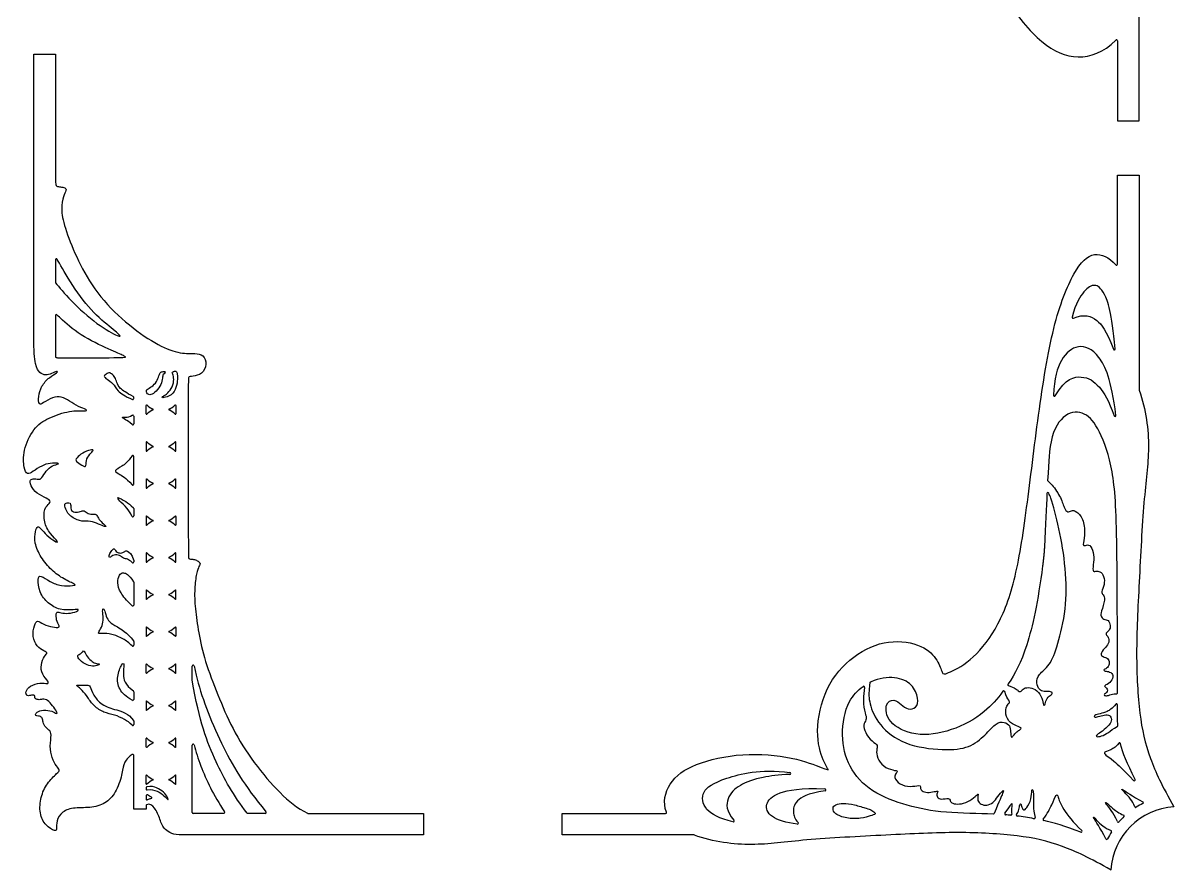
# Model space of a CAD drawing. Header units: millimetres. Extents: x -137 to 152, y -181 to 177.
# Drawn here: x 31.6 to 151.8, y -179.2 to -90.8 of the extents above; entities that cross this region are included whole.
import ezdxf

# ---------------------------------------------------------------- set-up
doc = ezdxf.new("R2010")
doc.units = ezdxf.units.MM
doc.header["$MEASUREMENT"] = 0
doc.layers.add('Layer 03', color=5, linetype='Continuous')

msp = doc.modelspace()

# ---------------------------------------------------------------- linework, layer by layer
at = {"layer": 'Layer 03'}
for p, q in [((148.16, -101), (148.16, -20.3)), ((145.9, -92.63), (145.9, -101)), ((32.68, -123.59), (32.68, -94.04)), ((32.68, -94.04), (34.93, -94.04)), ((34.93, -94.04), (34.93, -106.89)), ((145.9, -101), (148.16, -101)), ((145.9, -115.98), (145.9, -106.67)), ((145.9, -106.67), (148.16, -106.67)), ((148.16, -106.67), (148.16, -129.12)), ((34.93, -115.51), (34.93, -117.85)), ((34.93, -121.33), (34.93, -125.62)), ((43.12, -130), (43.12, -129.87)), ((44.41, -131.6), (44.41, -130.71)), ((47.53, -130.71), (47.53, -131.6)), ((43.12, -131.84), (43.12, -132.64)), ((44.41, -134.57), (44.41, -135.46)), ((47.53, -135.46), (47.53, -134.57)), ((43.12, -138.94), (43.12, -136.04)), ((44.41, -138.44), (44.41, -139.33)), ((47.53, -139.33), (47.53, -138.44)), ((43.12, -141.47), (43.12, -142.26)), ((44.41, -142.31), (44.41, -143.2)), ((47.53, -142.31), (47.53, -143.2)), ((44.41, -146.17), (44.41, -147.06)), ((47.53, -147.06), (47.53, -146.17)), ((43.12, -146.88), (43.12, -147.07)), ((43.12, -149.18), (43.12, -151.57)), ((44.41, -150.04), (44.41, -150.93)), ((47.53, -150.93), (47.53, -150.04)), ((44.41, -153.91), (44.41, -154.8)), ((47.53, -153.91), (47.53, -154.8)), ((43.12, -155.38), (43.12, -155.78)), ((44.41, -158.66), (44.41, -157.77)), ((47.53, -158.66), (47.53, -157.77)), ((49.22, -159.41), (49.22, -157.95)), ((49.42, -157.93), (49.65, -158.91)), ((43.12, -160.63), (43.12, -161.43)), ((44.41, -161.64), (44.41, -162.53)), ((47.53, -162.53), (47.53, -161.64)), ((43.12, -163.7), (43.12, -164.05)), ((44.41, -166.4), (44.41, -165.51)), ((47.53, -166.4), (47.53, -165.51)), ((49.22, -173.24), (49.22, -166.2)), ((43.12, -172.88), (43.12, -167.27)), ((44.41, -170.26), (44.41, -169.37)), ((47.53, -170.26), (47.53, -169.37)), ((44.41, -170.66), (44.41, -170.79)), ((44.41, -171.5), (44.41, -171.82)), ((44.41, -172.88), (43.12, -172.88)), ((44.41, -172.52), (44.41, -172.88)), ((52.53, -173.34), (49.32, -173.34)), ((56.86, -173.34), (55.04, -173.34)), ((61.33, -173.34), (73.38, -173.34)), ((73.38, -173.34), (73.38, -175.59)), ((87.88, -175.59), (87.88, -173.34)), ((87.88, -173.34), (98.69, -173.34)), ((73.38, -175.59), (48.19, -175.59)), ((101.67, -175.59), (87.88, -175.59))]:
    msp.add_line(p, q, dxfattribs=at)
for centre, radius, start, end in [((145.8, -92.63), 0.1, 0, 135.779), ((35.03, -115.51), 0.1, 28.8132, 180), ((145.8, -115.98), 0.1, 221.8266, 0), ((35.03, -117.85), 0.1, 180, 218.5214), ((35.03, -121.33), 0.1, 46.7404, 180), ((141.27, -121.52), 0.1, 165.3798, 294.2843), ((145.58, -124.82), 0.1, 202.0206, 5.7924), ((35.03, -125.62), 0.1, 180, 261.6164), ((43.02, -129.87), 0.1, 0, 63.9354), ((139.31, -129.65), 0.1, 177.3417, 329.4383), ((43.02, -130), 0.1, 247.5703, 0), ((44.46, -130.71), 0.05, 44.632, 180), ((45.97, -129.22), 2.07, 224.632, 245.8445), ((45.97, -129.22), 2.07, 294.1555, 315.368), ((47.48, -130.71), 0.05, 0, 135.368), ((43.02, -131.84), 0.1, 0, 121.8179), ((44.46, -131.6), 0.05, 180, 315.368), ((45.97, -133.08), 2.07, 114.1555, 135.368), ((45.1, -131.15), 0.05, 294.1555, 65.8445), ((46.84, -131.15), 0.05, 114.1555, 245.8445), ((45.97, -133.08), 2.07, 44.632, 65.8445), ((47.48, -131.6), 0.05, 224.632, 0), ((145.65, -131.77), 0.1, 199.0615, 7.2557), ((43.02, -132.64), 0.1, 223.2693, 0), ((44.46, -134.57), 0.05, 44.632, 180), ((45.97, -133.08), 2.07, 224.632, 245.8445), ((45.97, -133.08), 2.07, 294.1555, 315.368), ((47.48, -134.57), 0.05, 0, 135.368), ((44.46, -135.46), 0.05, 180, 315.368), ((45.97, -136.95), 2.07, 114.1555, 135.368), ((45.1, -135.02), 0.05, 294.1555, 65.8445), ((46.84, -135.02), 0.05, 114.1555, 245.8445), ((45.97, -136.95), 2.07, 44.632, 65.8445), ((47.48, -135.46), 0.05, 224.632, 0), ((43.02, -136.04), 0.1, 0, 147.0864), ((43.02, -138.94), 0.1, 221.8039, 0), ((44.46, -138.44), 0.05, 44.632, 180), ((44.46, -139.33), 0.05, 180, 315.368), ((45.97, -136.95), 2.07, 224.632, 245.8445), ((45.97, -140.82), 2.07, 114.1555, 135.368), ((45.1, -138.88), 0.05, 294.1555, 65.8445), ((46.84, -138.88), 0.05, 114.1555, 245.8445), ((45.97, -136.95), 2.07, 294.1555, 315.368), ((45.97, -140.82), 2.07, 44.632, 65.8445), ((47.48, -138.44), 0.05, 0, 135.368), ((47.48, -139.33), 0.05, 224.632, 0), ((138.71, -138.56), 0.1, 177.1371, 233.9717), ((138.64, -139.93), 0.1, 24.6453, 177.2929), ((43.02, -141.47), 0.1, 0, 46.1547), ((43.02, -142.26), 0.1, 204.5927, 0), ((44.46, -142.31), 0.05, 44.632, 180), ((45.97, -140.82), 2.07, 224.632, 245.8445), ((45.97, -144.68), 2.07, 114.1555, 135.368), ((45.1, -142.75), 0.05, 294.1555, 65.8445), ((46.84, -142.75), 0.05, 114.1555, 245.8445), ((45.97, -140.82), 2.07, 294.1555, 315.368), ((45.97, -144.68), 2.07, 44.632, 65.8445), ((47.48, -142.31), 0.05, 0, 135.368), ((44.46, -143.2), 0.05, 180, 315.368), ((47.48, -143.2), 0.05, 224.632, 0), ((44.46, -146.17), 0.05, 44.632, 180), ((45.97, -144.68), 2.07, 224.632, 245.8445), ((45.97, -148.55), 2.07, 114.1555, 135.368), ((45.1, -146.62), 0.05, 294.1555, 65.8445), ((46.84, -146.62), 0.05, 114.1555, 245.8445), ((45.97, -144.68), 2.07, 294.1555, 315.368), ((45.97, -148.55), 2.07, 44.632, 65.8445), ((47.48, -146.17), 0.05, 0, 135.368), ((43.02, -147.07), 0.1, 220.6286, 0), ((43.02, -146.88), 0.1, 0, 20.2533), ((44.46, -147.06), 0.05, 180, 315.368), ((47.48, -147.06), 0.05, 224.632, 0), ((43.02, -149.18), 0.1, 0, 32.2473), ((44.46, -150.04), 0.05, 44.632, 180), ((45.97, -148.55), 2.07, 224.632, 245.8445), ((45.97, -148.55), 2.07, 294.1555, 315.368), ((47.48, -150.04), 0.05, 0, 135.368), ((44.46, -150.93), 0.05, 180, 315.368), ((45.97, -152.42), 2.07, 114.1555, 135.368), ((45.1, -150.49), 0.05, 294.1555, 65.8445), ((46.84, -150.49), 0.05, 114.1555, 245.8445), ((45.97, -152.42), 2.07, 44.632, 65.8445), ((47.48, -150.93), 0.05, 224.632, 0), ((43.02, -151.57), 0.1, 227.2309, 0), ((44.46, -153.91), 0.05, 44.632, 180), ((45.97, -152.42), 2.07, 224.632, 245.8445), ((45.97, -152.42), 2.07, 294.1555, 315.368), ((47.48, -153.91), 0.05, 0, 135.368), ((44.46, -154.8), 0.05, 180, 315.368), ((45.97, -156.29), 2.07, 114.1555, 135.368), ((45.1, -154.35), 0.05, 294.1555, 65.8445), ((46.84, -154.35), 0.05, 114.1555, 245.8445), ((45.97, -156.29), 2.07, 44.632, 65.8445), ((47.48, -154.8), 0.05, 224.632, 0), ((43.02, -155.78), 0.1, 221.6424, 0), ((43.02, -155.38), 0.1, 0, 38.0897), ((44.46, -157.77), 0.05, 44.632, 180), ((44.46, -158.66), 0.05, 180, 315.368), ((45.97, -156.29), 2.07, 224.632, 245.8445), ((45.97, -160.15), 2.07, 114.1555, 135.368), ((45.1, -158.22), 0.05, 294.1555, 65.8445), ((46.84, -158.22), 0.05, 114.1555, 245.8445), ((45.97, -156.29), 2.07, 294.1555, 315.368), ((45.97, -160.15), 2.07, 44.632, 65.8445), ((47.48, -157.77), 0.05, 0, 135.368), ((47.48, -158.66), 0.05, 224.632, 0), ((49.32, -157.95), 0.1, 13.2405, 180), ((49.32, -159.41), 0.1, 180, 190.0067), ((120.12, -159.73), 0.1, 115.8467, 180.7001), ((134.55, -159.9), 0.1, 146.1911, 252.4387), ((43.02, -160.63), 0.1, 0, 53.4566), ((119.39, -160.16), 0.1, 349.7972, 125.3271), ((134.02, -160.64), 0.1, 15.5578, 143.528), ((145.8, -160.74), 0.1, 262.1815, 359.9929), ((43.02, -161.43), 0.1, 242.4529, 0), ((44.46, -161.64), 0.05, 44.632, 180), ((45.97, -160.15), 2.07, 224.632, 245.8445), ((45.97, -164.02), 2.07, 114.1555, 135.368), ((45.1, -162.09), 0.05, 294.1555, 65.8445), ((46.84, -162.09), 0.05, 114.1555, 245.8445), ((45.97, -160.15), 2.07, 294.1555, 315.368), ((45.97, -164.02), 2.07, 44.632, 65.8445), ((47.48, -161.64), 0.05, 0, 135.368), ((145.8, -162), 0.1, 0.2086, 141.4613), ((44.46, -162.53), 0.05, 180, 315.368), ((47.48, -162.53), 0.05, 224.632, 0), ((43.02, -164.05), 0.1, 220.6412, 0), ((43.02, -163.7), 0.1, 0, 35.5521), ((145.84, -164.18), 0.1, 294.1598, 3.1303), ((44.46, -165.51), 0.05, 44.632, 180), ((45.97, -164.02), 2.07, 224.632, 245.8445), ((45.1, -165.95), 0.05, 294.1555, 65.8445), ((46.84, -165.95), 0.05, 114.1555, 245.8445), ((45.97, -164.02), 2.07, 294.1555, 315.368), ((47.48, -165.51), 0.05, 0, 135.368), ((44.46, -166.4), 0.05, 180.1729, 315.3739), ((45.97, -167.89), 2.07, 114.1555, 135.3739), ((45.97, -167.89), 2.07, 44.632, 65.8445), ((47.48, -166.4), 0.05, 224.632, 0), ((49.32, -166.2), 0.1, 15.1164, 180), ((146.12, -166.06), 0.1, 14.4609, 143.6799), ((43.02, -167.27), 0.1, 0, 118.2658), ((44.46, -169.37), 0.05, 44.632, 180), ((45.97, -167.89), 2.07, 224.632, 245.8445), ((45.97, -167.89), 2.07, 294.1555, 315.368), ((47.48, -169.37), 0.05, 0, 135.368), ((111.67, -169.16), 0.1, 273.3002, 82.8677), ((44.46, -170.26), 0.05, 180, 315.368), ((44.51, -170.66), 0.1, 99.7751, 180), ((45.97, -171.75), 2.07, 114.1555, 135.368), ((45.1, -169.82), 0.05, 294.1555, 65.8445), ((46.84, -169.82), 0.05, 114.1555, 245.8445), ((45.97, -171.75), 2.07, 44.632, 65.8445), ((47.48, -170.26), 0.05, 224.632, 0), ((147.66, -169.83), 0.1, 223.5901, 27.2124), ((44.51, -170.79), 0.1, 180, 282.9566), ((44.51, -171.5), 0.1, 68.6876, 180), ((44.51, -171.82), 0.1, 180, 301.9379), ((115.34, -170.88), 0.1, 279.0536, 86.9131), ((44.51, -172.52), 0.1, 113.661, 180), ((152.2, -179.64), 6.99, 93.2251, 176.7749), ((147.81, -172.61), 0.1, 201.6935, 302.0298), ((152.2, -179.64), 8.19, 116.3997, 122.0298), ((148.52, -172.22), 0.1, 296.3997, 61.9378), ((49.32, -173.24), 0.1, 180, 270), ((52.53, -173.24), 0.1, 270, 33.6927), ((55.04, -173.24), 0.1, 217.8142, 270), ((56.86, -173.24), 0.1, 270, 39.6079), ((61.33, -173.24), 0.1, 244.0952, 270), ((98.69, -173.24), 0.1, 270, 22.4667), ((105.76, -174.12), 0.1, 256.4669, 41.5013), ((112.47, -174.36), 0.1, 263.5689, 41.6083), ((132.94, -173.31), 0.1, 267.4527, 338.1148), ((134.22, -173.39), 0.1, 139.9497, 265.4191), ((134.76, -173.43), 0.1, 264.3532, 10.0344), ((135.43, -173.51), 0.1, 144.8174, 262.9152), ((137.2, -173.79), 0.1, 259.363, 12.4653), ((138.23, -174), 0.1, 141.5779, 257.5207), ((145.99, -174.16), 0.1, 204.0261, 318.5656), ((152.2, -179.64), 8.19, 133.2863, 138.5656), ((146.52, -173.61), 0.1, 313.2863, 73.2201), ((142.11, -175.21), 0.1, 248.37, 46.9725), ((152.2, -179.64), 8.19, 147.7542, 153.5954), ((145.19, -175.22), 0.1, 327.7542, 67.5697), ((101.67, -175.69), 0.1, 69.3352, 90), ((144.78, -175.96), 0.1, 206.9248, 333.5954)]:
    msp.add_arc(centre, radius, start, end, dxfattribs=at)
for points, knots in [([(106.28, -23.83), (106.11, -24.1), (105.76, -24.95), (105.74, -26.78), (107.21, -28.64), (109.71, -29.54), (113.42, -29.3), (116.33, -28.19), (120.61, -26.51), (124.98, -24.4), (128.82, -23.23), (132.09, -24.42), (133.25, -27.2), (133.7, -30.58), (133.37, -34.6), (131.85, -41.82), (129.43, -56.85), (129.24, -67.95), (130.76, -80.23), (133.96, -88.47), (138.12, -93.23), (141.59, -94.8), (144.46, -93.87), (145.73, -92.56)], [512.714068, 512.714068, 512.714068, 512.714068, 515.047177, 519.035484, 523.023792, 527.0121, 531.000407, 534.988715, 538.977023, 542.96533, 546.953638, 550.941945, 554.930253, 558.918561, 562.906868, 566.895176, 570.883484, 574.871791, 578.860099, 582.848406, 586.836714, 590.825022, 594.640011, 594.640011, 594.640011, 594.640011]), ([(34.93, -106.89), (34.93, -107.69), (35.05, -107.84), (35.43, -107.88), (35.98, -107.97), (36.12, -108.22), (35.76, -108.82), (35.49, -110.09), (35.83, -112.01), (37.07, -115.17), (38.88, -118.59), (41.82, -121.78), (45.1, -124.16), (47.58, -125.28), (49.36, -125.32), (50.2, -125.28), (50.78, -126.08), (50.5, -127.29), (49.47, -127.71), (48.81, -127.67), (48.82, -127.99), (48.82, -146.12), (48.84, -146.66), (48.91, -146.78), (49.18, -146.77), (49.56, -146.83), (49.98, -147.04), (50.09, -147.27), (49.97, -147.46), (49.67, -148.21), (49.45, -149.8), (49.51, -151.91), (49.89, -154.42), (50.5, -157.34), (51.91, -160.96), (53.36, -164.47), (55.63, -168.07), (58.43, -171.33), (60.18, -172.79), (61.28, -173.33)], [44.657006, 44.657006, 44.657006, 44.657006, 46.86498, 49.072954, 51.280928, 53.488902, 55.696877, 57.904851, 60.112825, 62.320799, 64.528774, 66.736748, 68.944722, 71.152696, 73.36067, 75.568645, 77.776619, 79.984593, 82.192567, 84.400542, 86.608516, 88.81649, 91.024464, 93.232438, 95.440413, 97.648387, 99.856361, 102.064335, 104.27231, 106.480284, 108.688258, 110.896232, 113.104206, 115.312181, 117.520155, 119.728129, 121.936103, 124.144078, 126.338299, 126.338299, 126.338299, 126.338299]), ([(98.78, -173.2), (98.38, -172.22), (98.91, -169.99), (101.51, -168.11), (106.69, -166.93), (112.21, -167.44), (115.42, -168.72), (115.86, -168.9), (115.21, -168.13), (114.24, -165.01), (115.27, -160.09), (118.22, -156.73), (121.99, -155.05), (125.73, -155.73), (127.21, -157.38), (127.6, -158.8), (127.87, -158.85), (130.47, -157.61), (133.24, -154.37), (135.25, -149.38), (136.41, -141.84), (137.61, -131.62), (139.13, -122), (141.39, -116.42), (143.37, -114.45), (145, -115.23), (145.73, -116.04)], [330.649305, 330.649305, 330.649305, 330.649305, 334.605224, 338.747695, 342.890166, 347.032637, 351.175109, 355.31758, 359.460051, 363.602522, 367.744994, 371.887465, 376.029936, 380.172407, 384.314878, 388.45735, 392.599821, 396.742292, 400.884763, 405.027235, 409.169706, 413.312177, 417.454648, 421.597119, 425.739591, 429.573371, 429.573371, 429.573371, 429.573371]), ([(34.96, -117.91), (35.29, -118.33), (36.44, -119.74), (39.36, -122.37), (41.79, -123.67), (41.79, -123.38), (39.85, -121.97), (37.51, -119.52), (36.12, -117.21), (35.67, -116.43), (35.42, -116.01), (35.25, -115.69), (35.12, -115.46)], [-69.152387, -69.152387, -69.152387, -69.152387, -66.730543, -64.255635, -61.780726, -59.305818, -56.83091, -54.356002, -51.881094, -51.881094, -51.881094, -50.556977, -50.556977, -50.556977, -50.556977]), ([(145.68, -124.81), (145.29, -120.95), (144.47, -118.64), (143.55, -117.96), (142.47, -118.56), (141.55, -120.06), (141.17, -121.49)], [7.520361, 7.520361, 7.520361, 7.520361, 10.564129, 13.785808, 17.007487, 20.084115, 20.084115, 20.084115, 20.084115]), ([(35.02, -125.72), (35.06, -125.72), (35.38, -125.76), (36.48, -125.76), (42.47, -125.73), (42.32, -125.64), (41.49, -125.27), (40.75, -124.94), (40, -124.61), (37.85, -123.65), (35.91, -122.05), (35.26, -121.41), (35.1, -121.26)], [38.799986, 38.799986, 38.799986, 38.799986, 39.219775, 41.71221, 44.204644, 46.697079, 49.189514, 49.189514, 49.189514, 51.681948, 54.174383, 55.238784, 55.238784, 55.238784, 55.238784]), ([(141.31, -121.61), (142.42, -121.11), (143.87, -121.66), (144.68, -122.84), (145.49, -124.85)], [20.423781, 20.423781, 20.423781, 20.423781, 23.90039, 27.233496, 27.233496, 27.233496, 27.233496]), ([(42.97, -167.18), (42.65, -167.36), (42.01, -168.1), (42, -168.96), (41.35, -171.05), (40.35, -172.22), (38.81, -172.81), (36.92, -172.68), (35.6, -173.11), (35.01, -174.16), (35.08, -174.99), (35, -175.25), (33.88, -174.66), (33.23, -173.36), (33.38, -171.61), (34.01, -170.19), (35.18, -169.05), (35.46, -168.83), (35.05, -168.43), (34.57, -167.58), (34.32, -166.3), (34.57, -165.01), (34.31, -164.63), (33.75, -164.27), (33.62, -163.65), (33.59, -163.3), (33.15, -163.14), (32.81, -163.14), (32.86, -162.86), (33.41, -162.53), (34.45, -162.56), (35.02, -162.9), (35.2, -162.95), (34.94, -162.44), (34.36, -161.74), (33.88, -161.34), (33.32, -161.48), (32.9, -161.44), (32.74, -161.27), (32.85, -160.95), (32.3, -161), (31.92, -161.1), (31.78, -160.65), (32.23, -160.01), (33.38, -159.66), (34.18, -159.83), (34.28, -159.64), (33.5, -158.83), (33.38, -157.82), (33.78, -156.82), (34.22, -156.56), (33.57, -156.3), (32.82, -155.73), (32.5, -154.59), (32.82, -153.37), (33.12, -153.16), (33.91, -153.73), (34.92, -153.91), (35.49, -153.95), (35.06, -153.3), (34.99, -152.54), (35.06, -152.23), (35.5, -152.39), (36.25, -152.49), (37.28, -152.26), (37.38, -151.99), (36.99, -152.07), (35.39, -152.13), (34.14, -151.41), (33.22, -150.27), (33.07, -148.7), (33.34, -148.4), (34.35, -149.15), (35.54, -149.61), (36.9, -149.53), (37.18, -149.46), (35.84, -148.91), (34.53, -147.96), (33.39, -146.6), (32.7, -145.06), (32.84, -143.82), (33.07, -143.26), (33.42, -143.58), (34, -144.26), (34.91, -144.99), (35.38, -145.06), (34.37, -144.14), (33.7, -142.93), (33.74, -141.41), (34.39, -140.93), (34.45, -140.61), (33.53, -140.2), (32.54, -139.56), (32.23, -138.63), (32.41, -138.37), (33.09, -138.4), (33.4, -138.49), (33.82, -137.76), (34.43, -137.04), (35.23, -136.86), (35.34, -136.74), (34.37, -136.73), (33.53, -136.98), (32.55, -137.66), (31.99, -137.99), (31.64, -137.36), (31.51, -135.48), (32.62, -133.03), (34.15, -132.01), (36.52, -131.2), (38.13, -131.34), (38.32, -131.17), (37.33, -130.89), (36.4, -130.25), (35.56, -129.78), (34.66, -129.83), (33.59, -130.49), (33.22, -130.72), (33.12, -129.81), (33.45, -128.69), (34.29, -127.75), (35.23, -127.29), (35.15, -127.08), (34.54, -127.42), (33.92, -127.58), (33.3, -127.39), (32.83, -126.61), (32.68, -125), (32.68, -123.59)], [-121.057981, -121.057981, -121.057981, -121.057981, -120.282646, -119.320385, -118.358124, -117.395863, -116.433602, -115.471341, -114.509079, -113.546818, -112.584557, -111.622296, -110.660035, -109.697774, -108.735512, -107.773251, -106.81099, -105.848729, -104.886468, -103.924207, -102.961945, -101.999684, -101.037423, -100.075162, -99.112901, -98.15064, -97.188378, -96.226117, -95.263856, -94.301595, -93.339334, -92.377072, -91.414811, -90.45255, -89.490289, -88.528028, -87.565767, -86.603505, -85.641244, -84.678983, -83.716722, -82.754461, -81.7922, -80.829938, -79.867677, -78.905416, -77.943155, -76.980894, -76.018633, -75.056371, -74.09411, -73.131849, -72.169588, -71.207327, -70.245066, -69.282804, -68.320543, -67.358282, -66.396021, -65.43376, -64.471499, -63.509237, -62.546976, -61.584715, -60.622454, -59.660193, -58.697931, -57.73567, -56.773409, -55.811148, -54.848887, -53.886626, -52.924364, -51.962103, -50.999842, -50.037581, -49.07532, -48.113059, -47.150797, -46.188536, -45.226275, -44.264014, -43.301753, -42.339492, -41.37723, -40.414969, -39.452708, -38.490447, -37.528186, -36.565925, -35.603663, -34.641402, -33.679141, -32.71688, -31.754619, -30.792357, -29.830096, -28.867835, -27.905574, -26.943313, -25.981052, -25.01879, -24.056529, -23.094268, -22.132007, -21.169746, -20.207485, -19.245223, -18.282962, -17.320701, -16.35844, -15.396179, -14.433918, -13.471656, -12.509395, -11.547134, -10.584873, -9.622612, -8.660351, -7.698089, -6.735828, -5.773567, -4.811306, -3.849045, -2.886784, -1.924522, -0.962261, 0, 0, 0, 0]), ([(145.75, -131.76), (145.27, -128), (143.94, -125.03), (141.76, -124.21), (139.94, -125.64), (139.29, -127.89), (139.21, -129.64)], [11.466407, 11.466407, 11.466407, 11.466407, 15.440462, 19.75777, 24.075078, 28.088279, 28.088279, 28.088279, 28.088279]), ([(43.06, -129.78), (42.33, -129.42), (41.61, -128.91), (41.32, -128.33), (41.22, -127.76), (40.77, -127.4), (40.56, -127.23), (40.11, -127.55), (39.97, -127.63), (40.26, -127.97), (41.01, -128.39), (41.34, -129.15), (42.18, -129.76), (42.98, -130.09)], [0.019537, 0.019537, 0.019537, 0.019537, 0.794435, 1.588869, 2.383304, 3.177739, 3.972173, 4.766608, 5.561043, 6.355477, 7.149912, 7.944347, 8.696785, 8.696785, 8.696785, 8.696785]), ([(139.4, -129.7), (140.48, -127.86), (142.37, -127.51), (143.9, -128.42), (145.01, -130.23), (145.55, -131.8)], [28.605794, 28.605794, 28.605794, 28.605794, 32.100104, 35.807822, 38.924398, 38.924398, 38.924398, 38.924398]), ([(148.16, -129.12), (148.91, -131.12), (149.39, -135.41), (148.62, -140.13), (148.16, -149.49), (147.78, -156.77), (148.16, -163.24), (149.04, -167.2), (150.58, -170.52), (151.81, -172.66)], [463.833123, 463.833123, 463.833123, 463.833123, 470.364523, 476.895923, 483.427324, 489.958724, 496.490124, 503.021524, 508.712744, 508.712744, 508.712744, 508.712744]), ([(42.95, -132.7), (42.69, -132.43), (42.15, -132.17), (41.81, -131.92), (42.25, -131.95), (42.68, -131.93), (42.97, -131.75)], [-2.944507, -2.944507, -2.944507, -2.944507, -2.312041, -1.541361, -0.77068, -0.1121, -0.1121, -0.1121, -0.1121]), ([(145.9, -160.74), (145.9, -160.57), (145.9, -156.82), (145.9, -143.48), (145.53, -137.32), (144.02, -133.12), (142.55, -131.3), (140.4, -131.38), (138.93, -133.59), (138.72, -136.38), (138.61, -138.55)], [24.481208, 24.481208, 24.481208, 24.481208, 24.816097, 31.388507, 37.960917, 44.533326, 51.105736, 57.678146, 64.250555, 68.051521, 68.051521, 68.051521, 68.051521]), ([(42.94, -135.98), (42.53, -136.61), (41.75, -137.19), (41.05, -137.52), (41.37, -137.77), (42.27, -138.26), (42.95, -139.01)], [0.180631, 0.180631, 0.180631, 0.180631, 1.392281, 2.784562, 4.176843, 5.460894, 5.460894, 5.460894, 5.460894]), ([(138.65, -138.64), (138.75, -138.71), (139.16, -139.07), (139.96, -140.22), (140.35, -141.48), (140.69, -141.95), (141.07, -141.67), (141.61, -141.7), (142.44, -142.69), (142.52, -144.36), (142.23, -145.4), (142.52, -145.36), (143.01, -145.2), (143.45, -146.05), (143.43, -147.11), (143.27, -148.12), (143.61, -148.03), (144.08, -148.01), (144.53, -148.51), (144.57, -149.47), (144.18, -150.23), (144.41, -150.49), (144.68, -150.87), (144.16, -152.38), (144.14, -152.72), (144.45, -153.09), (144.98, -153.1), (145.19, -153.73), (145.09, -154.23), (144.62, -154.54), (144.8, -154.76), (145.02, -154.97), (145.02, -155.64), (144.53, -156.09), (144.07, -156.74), (144.39, -156.98), (144.9, -157.1), (145.13, -157.6), (144.9, -158.15), (144.44, -158.31), (144.48, -158.48), (144.96, -158.48), (145.47, -158.76), (145.42, -159.4), (144.78, -159.93), (144.38, -160.01), (145.12, -160.47), (144.39, -160.96), (144.66, -161.07), (145.05, -161.02), (145.48, -160.8), (145.78, -160.84)], [68.128685, 68.128685, 68.128685, 68.128685, 68.42149, 69.325484, 70.229478, 71.133472, 72.037466, 72.94146, 73.845454, 74.749448, 75.653442, 76.557436, 77.46143, 78.365424, 79.269418, 80.173412, 81.077406, 81.9814, 82.885394, 83.789388, 84.693382, 85.597376, 86.50137, 87.405364, 88.309358, 89.213353, 90.117347, 91.021341, 91.925335, 92.829329, 93.733323, 94.637317, 95.541311, 96.445305, 97.349299, 98.253293, 99.157287, 100.061281, 100.965275, 101.869269, 102.773263, 103.677257, 104.581251, 105.485245, 106.389239, 107.293233, 108.197227, 109.101221, 110.005215, 110.909209, 111.715687, 111.715687, 111.715687, 111.715687]), ([(42.93, -142.3), (42.77, -141.94), (42.37, -141.34), (41.54, -140.64), (41.38, -140.27), (41.64, -140.41), (42.47, -140.81), (43.09, -141.4)], [-4.934303, -4.934303, -4.934303, -4.934303, -4.181799, -3.136349, -2.090899, -1.04545, -0.017025, -0.017025, -0.017025, -0.017025]), ([(134.52, -159.99), (135.18, -160.2), (135.62, -160.64), (135.84, -160.64), (136.06, -160.22), (136.78, -160.16), (137.52, -160.43), (138.06, -161.31), (138.18, -162.12), (138.32, -162.1), (138.4, -161.44), (138.92, -160.96), (139.19, -160.78), (138.87, -160.56), (138.19, -160.63), (137.74, -160.47), (137.39, -159.73), (137.58, -158.8), (138.85, -157.97), (139.64, -155.84), (140.59, -152.07), (140.56, -147.75), (139.81, -143.47), (139.16, -140.9), (138.8, -140.05), (138.73, -139.89)], [30.522294, 30.522294, 30.522294, 30.522294, 31.373374, 32.277368, 33.181362, 34.085356, 34.98935, 35.893344, 36.797338, 37.701332, 38.605326, 39.50932, 40.413314, 41.317308, 42.221302, 43.125296, 44.02929, 44.933285, 45.837279, 46.741273, 47.645267, 48.549261, 49.453255, 50.357249, 50.590003, 50.590003, 50.590003, 50.590003]), ([(42.94, -147.13), (42.76, -146.93), (42.42, -146.71), (42.03, -146.75), (41.7, -146.35), (41.02, -146.29), (40.64, -146.61), (40.52, -146.63), (40.59, -146.16), (40.95, -145.76), (41.1, -145.63), (41.33, -146.12), (41.96, -146.17), (42.18, -145.96), (42.39, -145.83), (42.89, -146.23), (43.11, -146.84)], [-7.314262, -7.314262, -7.314262, -7.314262, -6.909054, -6.377588, -5.846123, -5.314657, -4.783191, -4.251726, -3.72026, -3.188794, -2.657328, -2.125863, -1.594397, -1.062931, -0.531466, -0.004808, -0.004808, -0.004808, -0.004808]), ([(138.08, -147.47), (137.6, -151.23), (136.46, -156.47), (135.19, -158.75), (134.47, -159.83), (134.46, -159.84)], [23.55231, 23.55231, 23.55231, 23.55231, 26.92837, 30.304429, 30.336857, 30.336857, 30.336857, 30.336857]), ([(42.95, -151.64), (42.34, -151.08), (41.64, -150.23), (41.38, -149.2), (41.61, -148.36), (41.96, -148.12), (42.61, -148.35), (43.1, -149.13)], [-6.071227, -6.071227, -6.071227, -6.071227, -4.936356, -3.702267, -2.468178, -1.234089, -0.012743, -0.012743, -0.012743, -0.012743]), ([(42.94, -155.85), (42.66, -155.53), (41.92, -155), (40.8, -154.57), (39.77, -154.53), (39.35, -154.58), (39.55, -154.25), (39.93, -153.56), (39.94, -152.74), (39.82, -151.94), (40.04, -151.95), (40.23, -152.76), (40.55, -153.37), (41.23, -153.74), (42.38, -154.4), (43.1, -155.31)], [-11.960123, -11.960123, -11.960123, -11.960123, -11.192308, -10.259615, -9.326923, -8.394231, -7.461538, -6.528846, -5.596154, -4.663461, -3.730769, -2.798077, -1.865384, -0.932692, -0.009165, -0.009165, -0.009165, -0.009165]), ([(42.97, -161.52), (42.28, -161.16), (41.52, -160.36), (41.32, -159.03), (41.91, -157.61), (42.18, -157.66), (41.93, -158.76), (42.18, -159.88), (43.08, -160.55)], [-8.577276, -8.577276, -8.577276, -8.577276, -7.225029, -5.780023, -4.335018, -2.890012, -1.445006, -0.020999, -0.020999, -0.020999, -0.020999]), ([(42.94, -164.12), (42.72, -163.86), (42.09, -163.46), (41.13, -163.02), (40, -162.84), (38.95, -162.13), (38.3, -161.22), (37.76, -160.45), (37.14, -159.99), (37.13, -159.92), (38.36, -159.94), (38.52, -159.95), (38.89, -160.96), (39.69, -162.03), (41.29, -162.53), (42.55, -162.86), (43.1, -163.64)], [-15.291663, -15.291663, -15.291663, -15.291663, -14.425638, -13.315973, -12.206309, -11.096644, -9.98698, -8.877315, -7.767651, -6.657986, -5.548322, -4.438658, -3.328993, -2.219329, -1.109664, -0.012311, -0.012311, -0.012311, -0.012311]), ([(54.96, -173.3), (53.54, -171.47), (51.43, -167.72), (49.99, -163.77), (49.23, -159.43)], [-15.258695, -15.258695, -15.258695, -15.258695, -8.16751, -0.0054, -0.0054, -0.0054, -0.0054]), ([(49.65, -158.91), (50.15, -161.02), (52.08, -166.08), (54.66, -170.42), (56.94, -173.17)], [-16.613501, -16.613501, -16.613501, -16.613501, -8.306751, -0.295066, -0.295066, -0.295066, -0.295066]), ([(120.02, -159.73), (120.02, -159.93), (119.91, -160.45), (119.94, -162.01), (121.13, -164.44), (123.96, -166.38), (128.37, -166.8), (130.69, -166.42), (132.33, -164.92), (133.23, -163.83), (134.11, -163.75), (134.7, -164.16), (134.74, -164.82), (134.81, -165.55), (134.97, -165.26), (135.4, -164.77), (135.77, -164.57), (135.89, -164.45), (135.65, -164.29), (134.64, -163.94), (134.14, -162.96), (134.31, -162.03), (134.63, -161.81), (134.66, -161.6), (134.25, -161.11), (134.12, -160.62)], [74.483352, 74.483352, 74.483352, 74.483352, 75.360608, 76.287263, 77.213918, 78.140573, 79.067228, 79.993883, 80.920538, 81.847193, 82.773847, 83.700502, 84.627157, 85.553812, 86.480467, 87.407122, 88.333777, 89.260432, 90.187086, 91.113741, 92.040396, 92.967051, 93.893706, 94.820361, 95.639857, 95.639857, 95.639857, 95.639857]), ([(133.94, -160.58), (133.37, -161.36), (131.89, -163.04), (128.59, -164.81), (124.68, -165.4), (121.77, -163.83), (121.59, -161.77), (122.56, -161.35), (123.34, -161.98), (123.99, -162.53), (124.93, -162.38), (125.14, -161.39), (124.55, -159.8), (122.73, -158.98), (120.99, -159.21), (120.1, -159.63), (120.08, -159.64)], [31.133265, 31.133265, 31.133265, 31.133265, 33.680489, 37.056548, 40.432608, 43.808668, 47.184728, 50.560787, 53.936847, 57.312907, 60.688967, 64.065027, 67.441086, 70.817146, 74.193206, 74.30961, 74.30961, 74.30961, 74.30961]), ([(132.93, -173.41), (131.37, -173.34), (127.65, -173.33), (123.97, -172.58), (120.1, -171.19), (117.7, -168.51), (116.95, -165.25), (117.52, -161.78), (118.78, -160.47), (119.33, -160.08)], [0.571763, 0.571763, 0.571763, 0.571763, 3.828244, 7.204304, 10.580364, 13.956424, 17.332483, 20.708543, 22.979742, 22.979742, 22.979742, 22.979742]), ([(119.49, -160.18), (119.42, -160.56), (119.29, -161.69), (119.54, -162.98), (119.76, -163.44), (119.37, -163.92), (119.39, -164.61), (120.04, -165.68), (120.89, -166.18), (120.75, -166.54), (120.7, -167.29), (121.17, -168.28), (122.25, -168.81), (123.04, -168.88), (122.8, -169.11), (122.51, -169.54), (123.12, -170.33), (124.26, -170.61), (125.28, -170.35), (125.33, -170.56), (125.32, -170.89), (125.85, -171.2), (126.59, -171.11), (127.27, -170.94), (127.02, -171.2), (127.04, -171.66), (127.44, -171.92), (128.37, -171.7), (128.4, -171.95), (128.52, -172.25), (129.14, -172.41), (130.07, -172.27), (130.92, -171.71), (131.42, -171.2), (131.33, -171.47), (131.25, -171.99), (131.65, -172.42), (132.22, -172.53), (132.92, -172.24), (133.38, -171.6), (134.02, -170.81), (134.02, -171.09), (133.58, -171.98), (133.03, -173.34)], [23.407204, 23.407204, 23.407204, 23.407204, 24.093026, 25.019681, 25.946336, 26.872991, 27.799646, 28.726301, 29.652956, 30.579611, 31.506265, 32.43292, 33.359575, 34.28623, 35.212885, 36.13954, 37.066195, 37.99285, 38.919505, 39.846159, 40.772814, 41.699469, 42.626124, 43.552779, 44.479434, 45.406089, 46.332744, 47.259398, 48.186053, 49.112708, 50.039363, 50.966018, 51.892673, 52.819328, 53.745983, 54.672637, 55.599292, 56.525947, 57.452602, 58.379257, 59.305912, 60.232567, 61.144664, 61.144664, 61.144664, 61.144664]), ([(145.72, -161.94), (145.34, -162.42), (144.78, -162.74), (144.09, -162.93), (143.41, -163.08), (143.51, -163.33), (144.01, -163.21), (144.72, -162.99), (145.22, -163.13), (145.34, -163.65), (144.95, -164.27), (144.08, -164.92), (143.67, -165.18), (143.68, -165.36), (144.19, -165.3), (144.94, -164.94), (145.45, -164.47), (145.89, -164.27)], [0.090074, 0.090074, 0.090074, 0.090074, 0.709057, 1.418115, 2.127173, 2.83623, 3.545288, 4.254345, 4.963403, 5.672461, 6.381518, 7.090576, 7.799633, 8.508691, 9.217749, 9.926806, 10.604245, 10.604245, 10.604245, 10.604245]), ([(49.42, -166.17), (49.61, -166.88), (50.28, -169), (51.44, -171.42), (52.62, -173.18)], [-8.083859, -8.083859, -8.083859, -8.083859, -5.493505, -0.618055, -0.618055, -0.618055, -0.618055]), ([(146.04, -166.01), (145.71, -166.45), (144.99, -166.83), (144.46, -166.9), (144.59, -167.22), (145.31, -167.64), (146.48, -168.74), (147.59, -169.9)], [0.097282, 0.097282, 0.097282, 0.097282, 0.865512, 1.731024, 2.596536, 3.462048, 4.221094, 4.221094, 4.221094, 4.221094]), ([(147.75, -169.78), (146.88, -168.09), (146.46, -166.98), (146.22, -166.06), (146.22, -166.04)], [13.536314, 13.536314, 13.536314, 13.536314, 18.243688, 18.327894, 18.327894, 18.327894, 18.327894]), ([(105.73, -174.22), (104.29, -173.87), (102.6, -172.99), (102.35, -170.97), (104.18, -169.8), (108.54, -168.67), (111.68, -169.06)], [-16.377923, -16.377923, -16.377923, -16.377923, -12.494, -8.329333, -4.164666, -0.384204, -0.384204, -0.384204, -0.384204]), ([(111.68, -169.26), (110.49, -169.33), (108.56, -169.54), (106.32, -170.34), (105.04, -171.61), (104.99, -173.11), (105.83, -174.05)], [-27.518181, -27.518181, -27.518181, -27.518181, -25.245847, -22.383453, -19.52106, -16.875824, -16.875824, -16.875824, -16.875824]), ([(44.54, -170.89), (44.92, -170.8), (45.69, -170.99), (46.3, -171.49), (46.79, -172.01), (46.7, -171.73), (46.28, -171.1), (45.55, -170.63), (44.97, -170.48), (44.5, -170.56)], [0.081042, 0.081042, 0.081042, 0.081042, 0.84659, 1.69318, 2.539769, 3.386359, 4.232949, 5.079539, 5.880306, 5.880306, 5.880306, 5.880306]), ([(112.46, -174.46), (111.27, -174.33), (109.41, -173.72), (109.03, -172.35), (110.07, -171.18), (112.79, -170.64), (115.34, -170.78)], [-12.532951, -12.532951, -12.532951, -12.532951, -9.563443, -6.375629, -3.187814, -0.338875, -0.338875, -0.338875, -0.338875]), ([(147.71, -172.65), (147.58, -172.31), (147.29, -171.82), (146.61, -171.08), (146.03, -170.53), (147.42, -171.52), (148.56, -172.13)], [-6.0076, -6.0076, -6.0076, -6.0076, -4.636964, -3.091309, -1.545654, -0.091826, -0.091826, -0.091826, -0.091826]), ([(44.57, -171.9), (44.7, -171.82), (45.02, -171.77), (45.06, -171.71), (44.82, -171.54), (44.64, -171.44), (44.55, -171.4)], [0.104597, 0.104597, 0.104597, 0.104597, 0.379454, 0.758908, 1.138362, 1.39748, 1.39748, 1.39748, 1.39748]), ([(115.35, -170.98), (113.46, -171.28), (112.13, -172.09), (111.97, -173.22), (112.17, -173.87), (112.55, -174.29)], [-19.582402, -19.582402, -19.582402, -19.582402, -17.514879, -15.133068, -13.050463, -13.050463, -13.050463, -13.050463]), ([(135.35, -173.45), (135.56, -173.15), (135.66, -172.74), (135.71, -172.27), (135.83, -172.35), (135.92, -172.81), (136.09, -173.04), (136.4, -172.84), (136.94, -171.83), (136.93, -170.78), (137.06, -170.8), (137.16, -171.39), (137.08, -172.43), (137.2, -173.32), (137.3, -173.77)], [0.08506, 0.08506, 0.08506, 0.08506, 0.682044, 1.364089, 2.046133, 2.728178, 3.410222, 4.092267, 4.774311, 5.456356, 6.1384, 6.820445, 7.502489, 8.117132, 8.117132, 8.117132, 8.117132]), ([(138.15, -173.93), (138.59, -173.38), (139.1, -172.31), (139.54, -171.26), (139.69, -171.49), (139.97, -172.59), (141.26, -174.28), (142.18, -175.14)], [0.11907, 0.11907, 0.11907, 0.11907, 1.716309, 3.432618, 5.148927, 6.865235, 8.362273, 8.362273, 8.362273, 8.362273]), ([(48.19, -175.59), (47.26, -175.59), (46.26, -175.08), (45.88, -174), (45.36, -172.67), (44.77, -172.3), (44.47, -172.43)], [86.832351, 86.832351, 86.832351, 86.832351, 88.269112, 89.705873, 91.142634, 92.488395, 92.488395, 92.488395, 92.488395]), ([(134.14, -173.32), (134.51, -172.88), (134.85, -172.22), (134.9, -172.3), (134.81, -172.91), (134.82, -173.24), (134.86, -173.42)], [0.07075, 0.07075, 0.07075, 0.07075, 0.716736, 1.433472, 2.150209, 2.732909, 2.732909, 2.732909, 2.732909]), ([(145.9, -174.2), (145.45, -173.2), (144.53, -172.15), (144.7, -172.16), (145.21, -172.65), (145.82, -173.14), (146.31, -173.44), (146.55, -173.51)], [0.047922, 0.047922, 0.047922, 0.047922, 1.063003, 2.126007, 3.18901, 4.252013, 5.10622, 5.10622, 5.10622, 5.10622]), ([(144.69, -176), (144.09, -174.82), (143.11, -173.39), (143.65, -173.98), (144.38, -174.69), (144.88, -174.98), (145.23, -175.13)], [0.073638, 0.073638, 0.073638, 0.073638, 1.545655, 3.09131, 4.636964, 6.041446, 6.041446, 6.041446, 6.041446]), ([(145.23, -179.25), (143.08, -178.02), (139.76, -176.48), (135.8, -175.59), (129.34, -175.22), (122.05, -175.59), (112.69, -176.06), (107.97, -176.83), (103.69, -176.35), (101.7, -175.6)], [517.442714, 517.442714, 517.442714, 517.442714, 523.133933, 529.665334, 536.196734, 542.728135, 549.259535, 555.790936, 562.303764, 562.303764, 562.303764, 562.303764])]:
    msp.add_open_spline(points, degree=3, knots=knots, dxfattribs=at)
for points, degree in [([(45.71, -127.76), (45.64, -127.96), (45.43, -128.42), (44.85, -128.85), (44.36, -129.11), (44.51, -129.54), (44.88, -129.68), (45.49, -129.27), (46.02, -128.54), (46.14, -127.81), (46.17, -127.47), (46.41, -127.34), (46.47, -127.16), (46.2, -127.18), (45.85, -127.25), (45.78, -127.57), (45.71, -127.76)], 3), ([(47.26, -127.69), (47.3, -127.86), (47.34, -128.35), (46.94, -129.18), (46.42, -129.68), (45.98, -129.85), (46.13, -129.97), (47.11, -129.69), (47.59, -128.85), (47.72, -127.95), (47.65, -127.25), (47.56, -127.13), (47.23, -127.15), (47.1, -127.3), (47.22, -127.51), (47.26, -127.69)], 3), ([(38.65, -135.7), (38.5, -135.86), (38.13, -136.26), (38.16, -137.16), (37.96, -137.11), (37.1, -136.61), (37.02, -136.36), (37.55, -135.78), (38.43, -135.38), (39.02, -135.3), (38.79, -135.54), (38.65, -135.7)], 3), ([(138.54, -139.93), (138.48, -141.36), (138.39, -143.17), (138.27, -145.52)], 3), ([(39.84, -142.97), (39.69, -142.82), (39.38, -142.5), (39.27, -142.09), (38.93, -142.08), (38.34, -142.08), (37.92, -141.65), (37.59, -141.8), (36.94, -141.94), (36.48, -141.64), (36.57, -140.99), (36.42, -140.86), (35.89, -140.93), (35.91, -141.29), (36.28, -142.22), (37.54, -142.88), (38.36, -142.75), (39.27, -143.01), (40.04, -143.4), (40.33, -143.39), (40, -143.12), (39.84, -142.97)], 3), ([(138.27, -145.52), (138.26, -145.83), (138.24, -146.15), (138.16, -146.85), (138.12, -147.16), (138.08, -147.47)], 5), ([(38.66, -157.37), (38.49, -157.22), (38.14, -156.82), (37.92, -156.27), (37.82, -156.43), (37.53, -156.7), (37.16, -156.87), (37.42, -157.29), (38.27, -157.91), (39, -158), (39.56, -157.8), (39.55, -157.72), (39.11, -157.68), (38.82, -157.51), (38.66, -157.37)], 3), ([(145.94, -164.17), (145.91, -163.62), (145.9, -162.93), (145.9, -162)], 3), ([(119.64, -172.79), (119.35, -172.7), (118.38, -172.4), (117.18, -172.24), (116.41, -172.38), (116.09, -172.79), (116.33, -173.39), (117.55, -173.89), (119.16, -173.9), (120.15, -173.59), (120.68, -173.38), (120.57, -173.27), (120.12, -172.93), (119.93, -172.88), (119.64, -172.79)], 3), ([(134.75, -173.53), (134.57, -173.52), (134.39, -173.5), (134.21, -173.49)], 3), ([(137.18, -173.89), (136.57, -173.77), (135.99, -173.68), (135.42, -173.61)], 3), ([(142.08, -175.31), (140.43, -174.65), (139.23, -174.32), (138.2, -174.09)], 3)]:
    msp.add_open_spline(points, degree=degree, dxfattribs=at)

doc.saveas('drawing.dxf')
